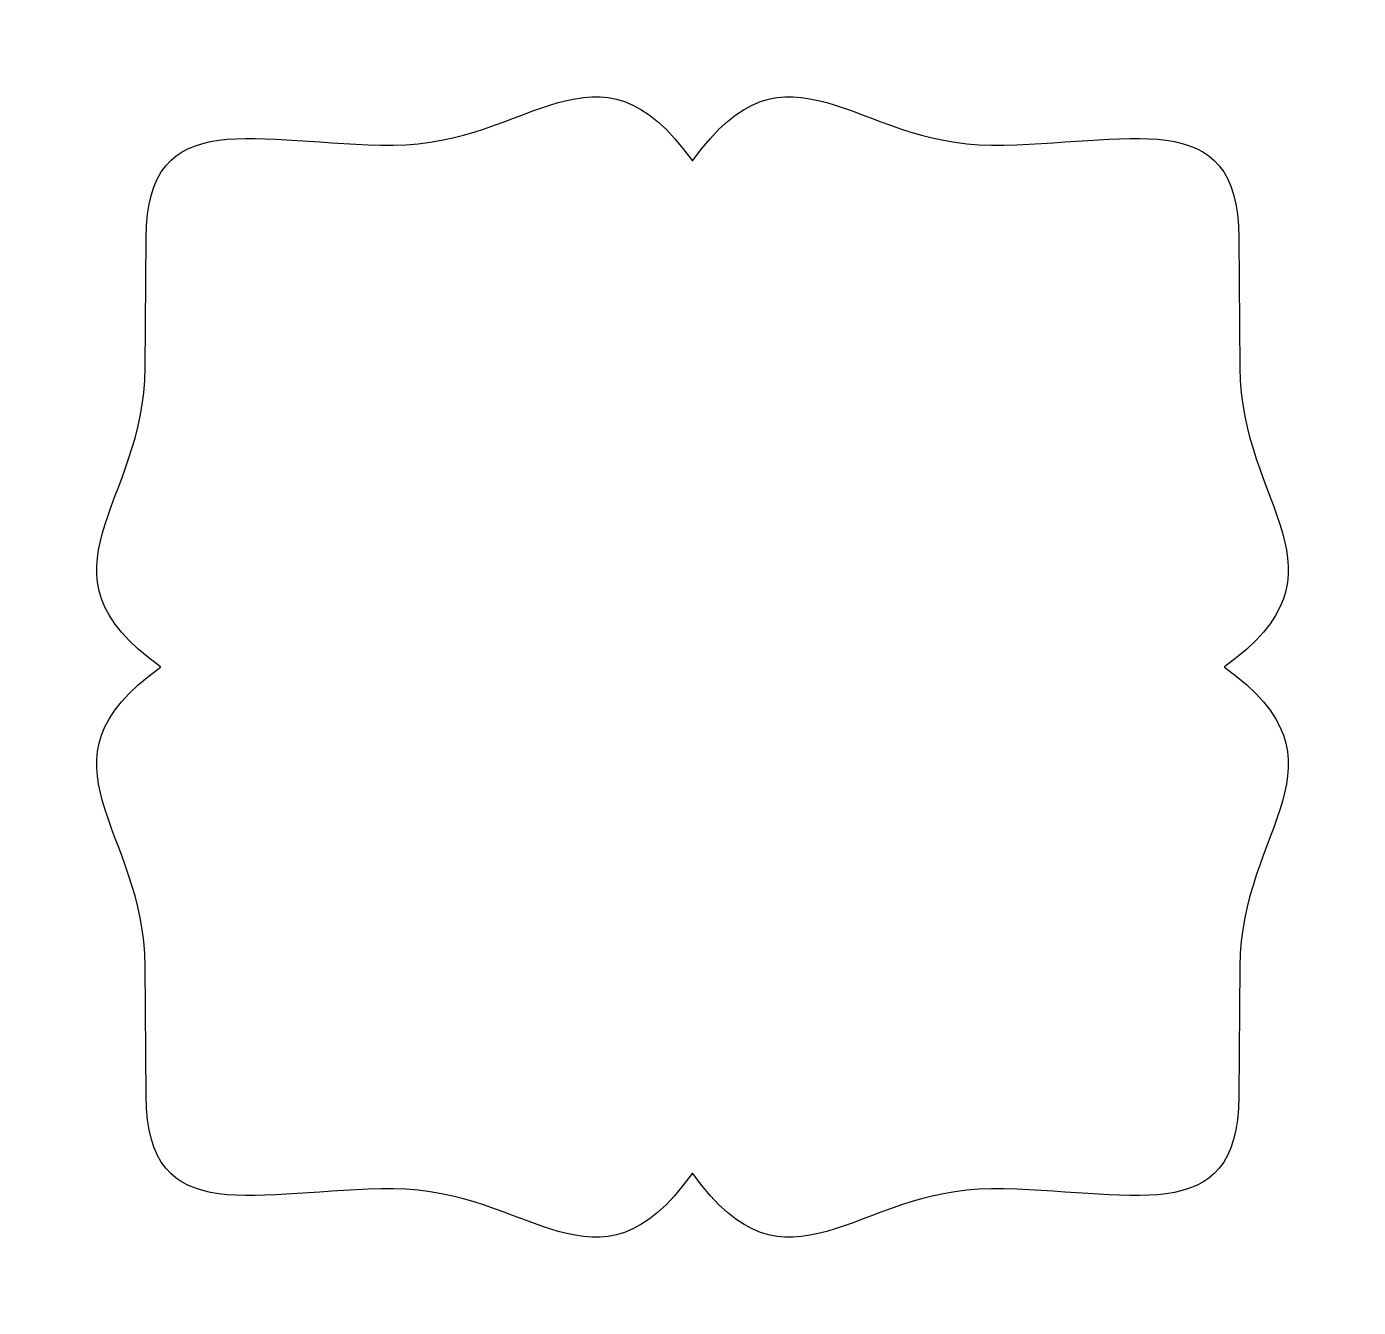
# Model space of a CAD drawing. Header units: centimetres. Extents: x -7.4 to 7.5, y -7.2 to 7.1.
import ezdxf

# ---------------------------------------------------------------- set-up
doc = ezdxf.new("R2010")
doc.units = ezdxf.units.CM
doc.header["$MEASUREMENT"] = 0
doc.layers.add('Layer 1', color=7, linetype='Continuous')

msp = doc.modelspace()

# ---------------------------------------------------------------- linework, layer by layer
at = {"layer": 'Layer 1'}
msp.add_open_spline([(6.12997, 4.78674), (6.12997, 6.31452), (4.89146, 5.82401), (3.36367, 5.82401), (3.36367, 5.82401), (1.83591, 5.82401), (1.08719, 7.14949), (0.02106, 5.6511), (0.02106, 5.6511), (0.02106, 5.6511), (0.01394, 5.6511), (0.01394, 5.6511), (0.01394, 5.6511), (-1.05225, 7.14949), (-1.80092, 5.82401), (-3.3287, 5.82401), (-3.3287, 5.82401), (-4.8564, 5.82401), (-6.09497, 6.31452), (-6.09497, 4.78674), (-6.09497, 4.78674), (-6.09497, 4.78674), (-6.10897, 3.33185), (-6.10897, 3.33185), (-6.10897, 3.33185), (-6.10897, 1.80407), (-7.43445, 1.05548), (-5.93606, -0.01071), (-5.93606, -0.01071), (-5.93606, -0.01071), (-5.93606, -0.01788), (-5.93606, -0.01788), (-5.93606, -0.01788), (-7.43445, -1.08394), (-6.10897, -1.83268), (-6.10897, -3.36057), (-6.10897, -3.36057), (-6.10897, -3.36057), (-6.09497, -4.81522), (-6.09497, -4.81522), (-6.09497, -4.81522), (-6.09497, -6.343), (-4.8564, -5.85252), (-3.3287, -5.85252), (-3.3287, -5.85252), (-1.80092, -5.85252), (-1.05225, -7.178), (0.01394, -5.67975), (0.01394, -5.67975), (0.01394, -5.67975), (0.02106, -5.67976), (0.02106, -5.67976), (0.02106, -5.67976), (1.0872, -7.17802), (1.83592, -5.85253), (3.36367, -5.85253), (3.36367, -5.85253), (4.89145, -5.85253), (6.12997, -6.34301), (6.12997, -4.81523), (6.12997, -4.81523), (6.12997, -4.81523), (6.14394, -3.36058), (6.14394, -3.36058), (6.14394, -3.36058), (6.14394, -1.83269), (7.46956, -1.08395), (5.97106, -0.01789), (5.97106, -0.01789), (5.97106, -0.01789), (5.97106, -0.01072), (5.97106, -0.01072), (5.97106, -0.01072), (7.46955, 1.05547), (6.14394, 1.80408), (6.14394, 3.33184), (6.14394, 3.33184), (6.14394, 3.33184), (6.12997, 4.78674), (6.12997, 4.78674)], degree=3, knots=[0, 0, 0, 0, 0.04761905, 0.04761905, 0.04761905, 0.04761905, 0.0952381, 0.0952381, 0.0952381, 0.0952381, 0.14285714, 0.14285714, 0.14285714, 0.14285714, 0.19047619, 0.19047619, 0.19047619, 0.19047619, 0.23809524, 0.23809524, 0.23809524, 0.23809524, 0.28571429, 0.28571429, 0.28571429, 0.28571429, 0.33333333, 0.33333333, 0.33333333, 0.33333333, 0.38095238, 0.38095238, 0.38095238, 0.38095238, 0.42857143, 0.42857143, 0.42857143, 0.42857143, 0.47619048, 0.47619048, 0.47619048, 0.47619048, 0.52380952, 0.52380952, 0.52380952, 0.52380952, 0.57142857, 0.57142857, 0.57142857, 0.57142857, 0.61904762, 0.61904762, 0.61904762, 0.61904762, 0.66666667, 0.66666667, 0.66666667, 0.66666667, 0.71428571, 0.71428571, 0.71428571, 0.71428571, 0.76190476, 0.76190476, 0.76190476, 0.76190476, 0.80952381, 0.80952381, 0.80952381, 0.80952381, 0.85714286, 0.85714286, 0.85714286, 0.85714286, 0.9047619, 0.9047619, 0.9047619, 0.9047619, 1, 1, 1, 1], dxfattribs=at)

doc.saveas('drawing.dxf')
